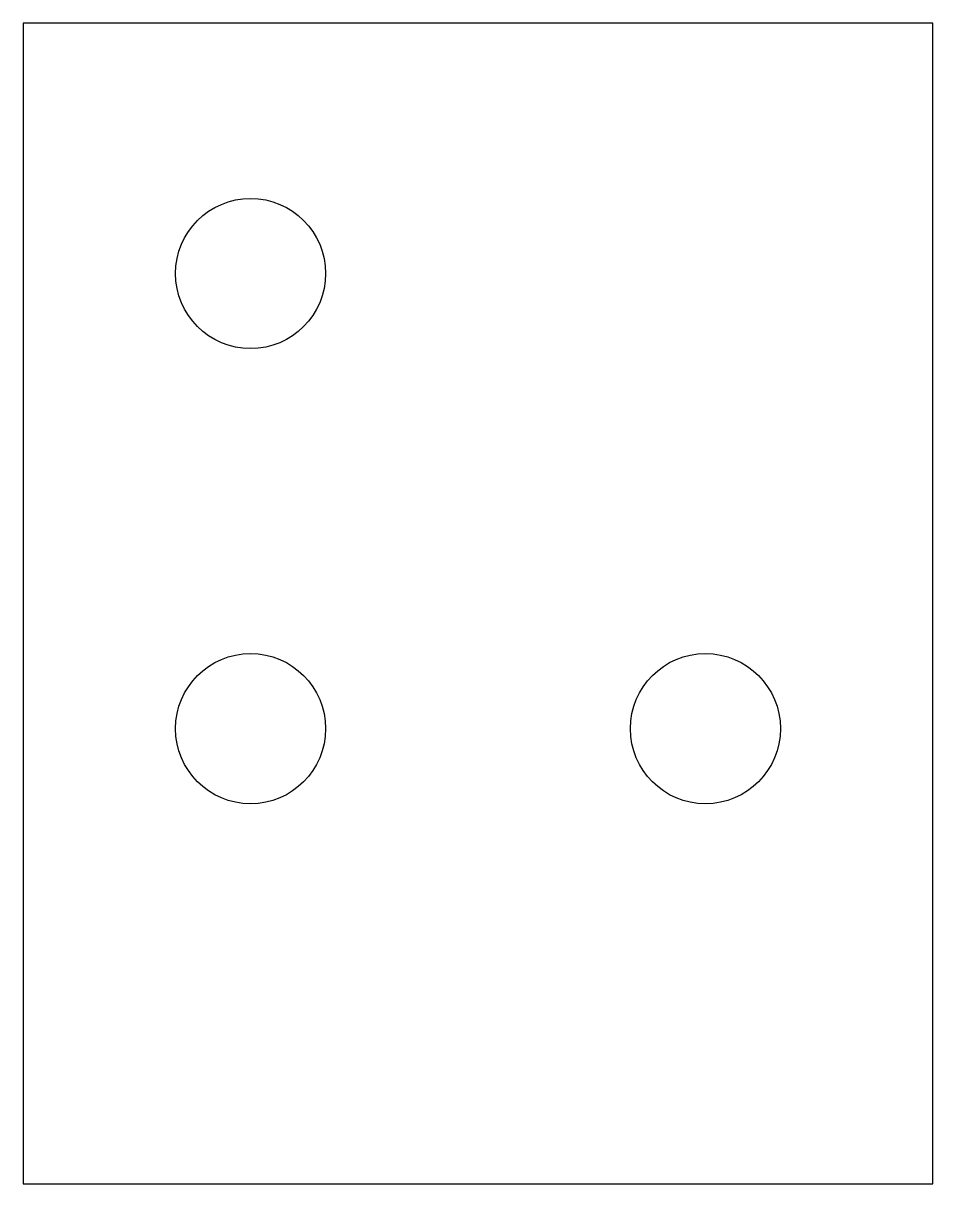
# Model space of a CAD drawing. Header units: millimetres. Extents: x 0 to 40, y 0 to 51.
import ezdxf

# ---------------------------------------------------------------- set-up
doc = ezdxf.new("R2010")
doc.units = ezdxf.units.MM
doc.layers.add('CUT_HOLES', color=7, linetype='Continuous')
doc.layers.add('CUT_OUTER', color=7, linetype='Continuous')

msp = doc.modelspace()

# ---------------------------------------------------------------- linework, layer by layer
at = {"layer": 'CUT_HOLES'}
for centre in [(10, 40), (10, 20), (30, 20)]:
    msp.add_circle(centre, 3.3, dxfattribs=at)
at = {"layer": 'CUT_OUTER'}
msp.add_lwpolyline([(0, 0), (40, 0), (40, 51), (0, 51)], close=True, dxfattribs=at)

doc.saveas('drawing.dxf')
